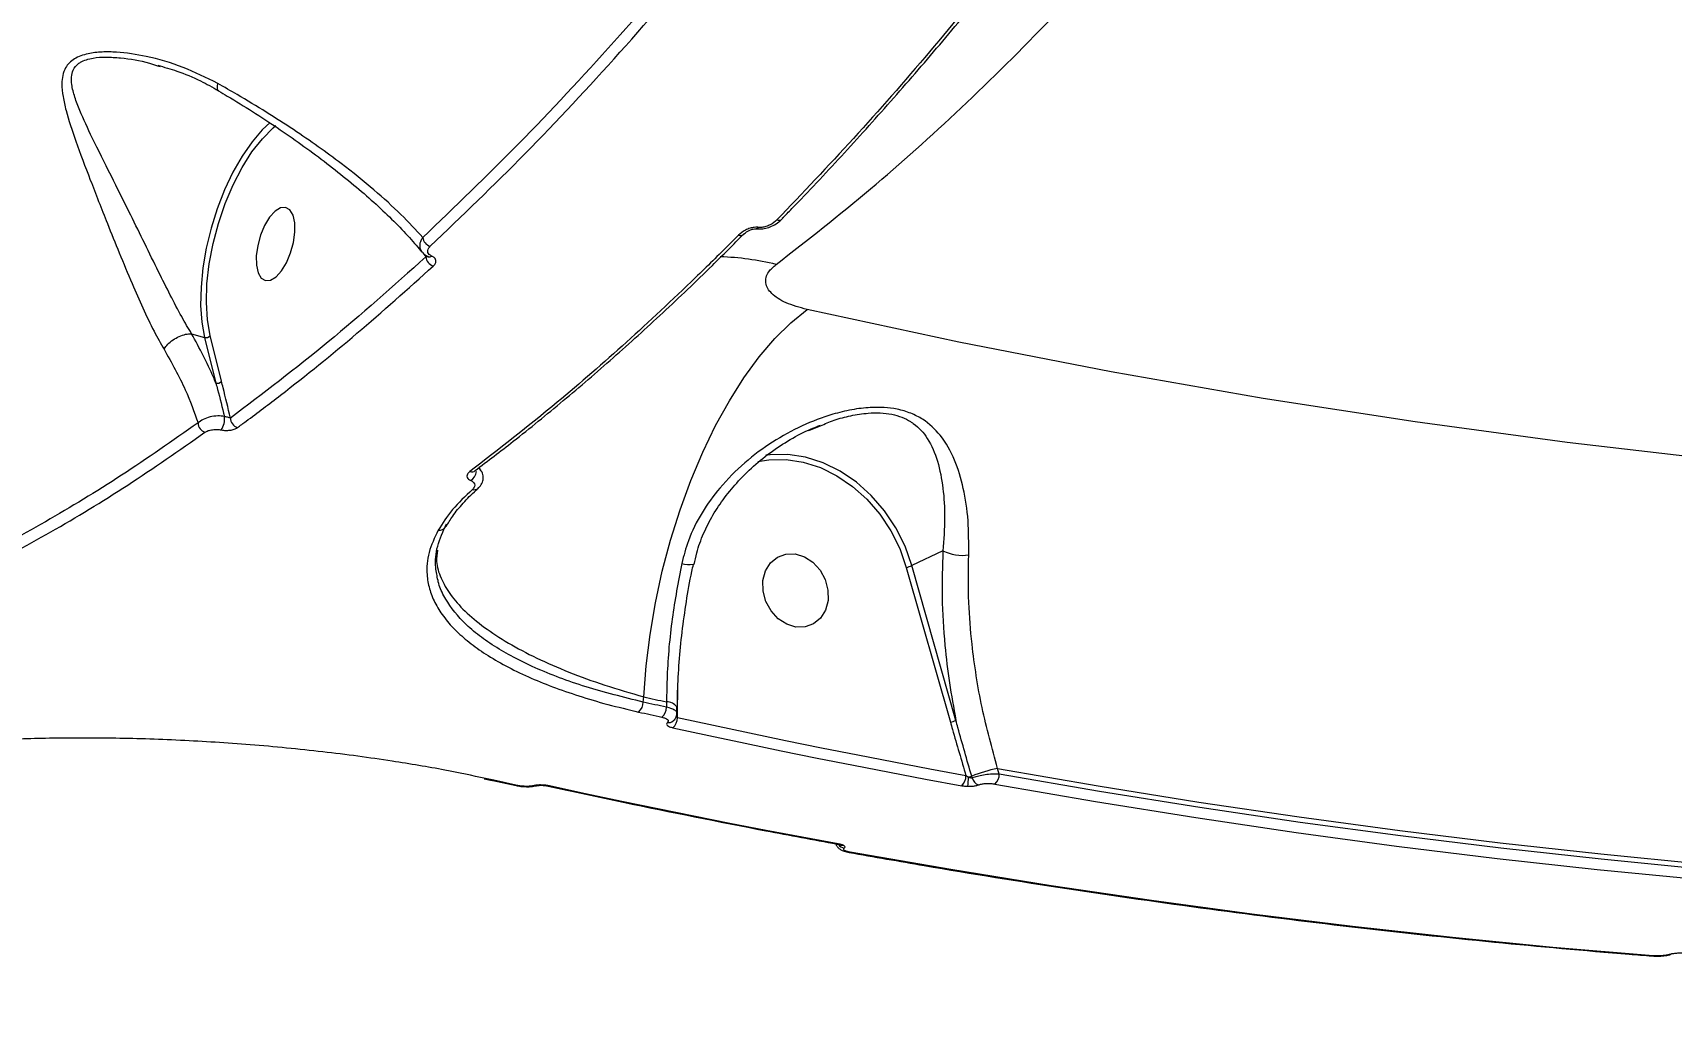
# Model space of a CAD drawing. Header units: millimetres. Extents: x -6328 to 5334, y -5037 to 4112.
# Drawn here: x -2690.8 to -2496.7, y -438.5 to -320.5 of the extents above; entities that cross this region are included whole.
import ezdxf

# ---------------------------------------------------------------- set-up
doc = ezdxf.new("R2010")
doc.units = ezdxf.units.MM
for name, color, linetype in [('DIKOM_ОБЪЕКТ', 7, 'Continuous'), ('DIKOM_РАЗМЕР_ЗОНА', 7, 'Continuous'), ('DIKOM_РАЗМЕР_ОБЪЕКТА', 7, 'Continuous')]:
    doc.layers.add(name, color=color, linetype=linetype)
doc.styles.add('style1', font='arial.ttf', dxfattribs={"width": 0.8})
doc.dimstyles.new('1-50', dxfattribs={"dimtxt": 300, "dimasz": 200, "dimexe": 100, "dimexo": 0, "dimgap": 100, "dimtad": 1, "dimtxsty": 'style1', "dimcen": 200, "dimclrd": 7, "dimclre": 7, "dimclrt": 7, "dimadec": 1, "dimazin": 2, "dimtfac": 1, "dimtmove": 0, "dimatfit": 2, "dimfxl": 0, "dimlwd": 25, "dimlwe": 18, "dimarcsym": 0})

# ---------------------------------------------------------------- blocks, each defined once
blk = doc.blocks.new('*D0')
at = {"layer": 'Defpoints', "color": 0, "transparency": 16777216}
for p in [(-3539.45, 760.32), (3333.52, 448.13), (3333.52, -4437.11)]:
    blk.add_point(p, dxfattribs=at)
at = {"layer": 'DIKOM_РАЗМЕР_ОБЪЕКТА', "color": 7, "lineweight": 18, "transparency": 16777216}
for p, q in [((-3539.45, 760.32), (-3539.45, -4537.11)), ((3333.52, 448.13), (3333.52, -4537.11))]:
    blk.add_line(p, q, dxfattribs=at)
at = {"layer": 'DIKOM_РАЗМЕР_ОБЪЕКТА', "color": 7, "lineweight": 25, "transparency": 16777216}
blk.add_line((-3339.45, -4437.11), (3133.52, -4437.11), dxfattribs=at)
at = {"layer": 'DIKOM_РАЗМЕР_ОБЪЕКТА', "color": 7, "transparency": 16777216}
for points in [[(-3339.45, -4403.77), (-3339.45, -4470.44), (-3539.45, -4437.11)], [(3133.52, -4403.77), (3133.52, -4470.44), (3333.52, -4437.11)]]:
    blk.add_solid(points, dxfattribs=at)
at = {"layer": 'DIKOM_РАЗМЕР_ОБЪЕКТА', "color": 7, "transparency": 16777216, "insert": (-102.96, -4183.94), "char_height": 300, "attachment_point": 5, "style": 'style1'}
blk.add_mtext('6900', dxfattribs=at)
blk = doc.blocks.new('*D1')
at = {"layer": 'Defpoints', "color": 0, "transparency": 16777216}
for p in [(-5040.91, 625.75), (5333.52, 448.13), (5333.52, -4936.78)]:
    blk.add_point(p, dxfattribs=at)
at = {"layer": 'DIKOM_РАЗМЕР_ЗОНА', "color": 7, "lineweight": 18, "transparency": 16777216}
for p, q in [((-5040.91, 625.75), (-5040.91, -5036.78)), ((5333.52, 448.13), (5333.52, -5036.78))]:
    blk.add_line(p, q, dxfattribs=at)
at = {"layer": 'DIKOM_РАЗМЕР_ЗОНА', "color": 7, "lineweight": 25, "transparency": 16777216}
blk.add_line((-4840.91, -4936.78), (5133.52, -4936.78), dxfattribs=at)
at = {"layer": 'DIKOM_РАЗМЕР_ЗОНА', "color": 7, "transparency": 16777216}
for points in [[(-4840.91, -4903.45), (-4840.91, -4970.11), (-5040.91, -4936.78)], [(5133.52, -4903.45), (5133.52, -4970.11), (5333.52, -4936.78)]]:
    blk.add_solid(points, dxfattribs=at)
at = {"layer": 'DIKOM_РАЗМЕР_ЗОНА', "color": 7, "transparency": 16777216, "insert": (-104.69, -4683.61), "char_height": 300, "attachment_point": 5, "style": 'style1'}
blk.add_mtext('10400', dxfattribs=at)
blk = doc.blocks.new('*D2')
at = {"layer": 'Defpoints', "color": 0, "transparency": 16777216}
for p in [(-5303.77, 2121.42), (-1621.11, 2121.42), (560.33, -2395.62)]:
    blk.add_point(p, dxfattribs=at)
at = {"layer": 'DIKOM_РАЗМЕР_ОБЪЕКТА', "color": 7, "lineweight": 18, "transparency": 16777216}
for p, q in [((-1621.11, 2121.42), (-5403.77, 2121.42)), ((560.33, -2395.62), (-5403.77, -2395.62))]:
    blk.add_line(p, q, dxfattribs=at)
at = {"layer": 'DIKOM_РАЗМЕР_ОБЪЕКТА', "color": 7, "lineweight": 25, "transparency": 16777216}
blk.add_line((-5303.77, -2195.62), (-5303.77, 1921.42), dxfattribs=at)
at = {"layer": 'DIKOM_РАЗМЕР_ОБЪЕКТА', "color": 7, "transparency": 16777216}
for points in [[(-5337.11, 1921.42), (-5270.44, 1921.42), (-5303.77, 2121.42)], [(-5337.11, -2195.62), (-5270.44, -2195.62), (-5303.77, -2395.62)]]:
    blk.add_solid(points, dxfattribs=at)
at = {"layer": 'DIKOM_РАЗМЕР_ОБЪЕКТА', "color": 7, "transparency": 16777216, "insert": (-5556.94, -137.1), "char_height": 300, "attachment_point": 5, "rotation": 90, "style": 'style1'}
blk.add_mtext('4500', dxfattribs=at)
blk = doc.blocks.new('*D3')
at = {"layer": 'Defpoints', "color": 0, "transparency": 16777216}
for p in [(-1814.92, 4111.71), (-5877.98, -3895.62), (33.33, -3895.62)]:
    blk.add_point(p, dxfattribs=at)
at = {"layer": 'DIKOM_РАЗМЕР_ЗОНА', "color": 7, "lineweight": 18, "transparency": 16777216}
for p, q in [((-1814.92, 4111.71), (-5977.98, 4111.71)), ((33.33, -3895.62), (-5977.98, -3895.62))]:
    blk.add_line(p, q, dxfattribs=at)
at = {"layer": 'DIKOM_РАЗМЕР_ЗОНА', "color": 7, "lineweight": 25, "transparency": 16777216}
blk.add_line((-5877.98, 3911.71), (-5877.98, -3695.62), dxfattribs=at)
at = {"layer": 'DIKOM_РАЗМЕР_ЗОНА', "color": 7, "transparency": 16777216}
for points in [[(-5911.31, 3911.71), (-5844.65, 3911.71), (-5877.98, 4111.71)], [(-5911.31, -3695.62), (-5844.65, -3695.62), (-5877.98, -3895.62)]]:
    blk.add_solid(points, dxfattribs=at)
at = {"layer": 'DIKOM_РАЗМЕР_ЗОНА', "color": 7, "transparency": 16777216, "insert": (-6131.15, 108.05), "char_height": 300, "attachment_point": 5, "rotation": 90, "style": 'style1'}
blk.add_mtext('8000', dxfattribs=at)

msp = doc.modelspace()

# ---------------------------------------------------------------- linework, layer by layer
at = {"layer": 'DIKOM_ОБЪЕКТ', "color": 7, "linetype": 'Continuous', "lineweight": 15}
for p, q in [((-2676.01, -324.442), (-2675.72, -324.535)), ((-2605.058, -343.758), (-2604.858, -343.769)), ((-2605.058, -343.758), (-2604.858, -343.769)), ((-2644.578, -346.614), (-2644.219, -347.091)), ((-2643.942, -347.078), (-2643.919, -347.086)), ((-2671.978, -356.205), (-2671.982, -356.205)), ((-2671.978, -356.205), (-2670.447, -356.646)), ((-2670.447, -356.646), (-2669.105, -362.057)), ((-2668.434, -361.839), (-2669.776, -356.429)), ((-2598.846, -367.694), (-2597.444, -367.12)), ((-2638.01, -374.503), (-2638.045, -374.536)), ((-2582.947, -381.953), (-2586.629, -383.69)), ((-2612.557, -383.527), (-2612.559, -383.531)), ((-2587.291, -383.894), (-2582.07, -402.24)), ((-2581.408, -402.035), (-2586.629, -383.69)), ((-2618.472, -399.861), (-2618.407, -399.241)), ((-2615.707, -399.843), (-2615.712, -400.478)), ((-2614.408, -400.869), (-2614.375, -398.382)), ((-2614.47, -401.176), (-2614.465, -400.456)), ((-2614.408, -400.869), (-2614.468, -400.857)), ((-2614.465, -400.456), (-2614.467, -400.427)), ((-2614.415, -401.724), (-2614.408, -400.869)), ((-2637.301, -408.967), (-2636.353, -409.176)), ((-2636.148, -409.124), (-2637.148, -408.918)), ((-2636.296, -409.139), (-2633.534, -409.756)), ((-2579.483, -408.86), (-2579.546, -408.64)), ((-2576.285, -408.391), (-2576.476, -407.723)), ((-2594.067, -417.677), (-2594.058, -417.679))]:
    msp.add_line(p, q, dxfattribs=at)
at = {"layer": 'DIKOM_ОБЪЕКТ', "color": 7, "linetype": 'Continuous', "lineweight": 15, "flags": 128}
for points in [[(-2662.666, -331.177), (-2663.598, -332.058), (-2664.816, -333.484), (-2665.984, -335.17), (-2667.075, -337.079), (-2668.065, -339.17), (-2668.934, -341.397), (-2669.663, -343.712), (-2670.235, -346.066), (-2670.638, -348.406), (-2670.864, -350.682), (-2670.907, -352.844), (-2670.767, -354.847), (-2670.447, -356.646)], [(-2669.776, -356.429), (-2670.099, -354.581), (-2670.226, -352.516), (-2670.155, -350.283), (-2669.888, -347.937), (-2669.431, -345.534), (-2668.795, -343.132), (-2667.995, -340.789), (-2667.052, -338.562), (-2665.987, -336.505), (-2664.826, -334.667), (-2663.597, -333.093), (-2662.331, -331.82), (-2661.995, -331.539)], [(-2663.218, -349.92), (-2662.614, -349.869), (-2661.961, -349.471), (-2661.314, -348.758), (-2660.725, -347.787), (-2660.241, -346.638), (-2659.902, -345.403), (-2659.734, -344.183), (-2659.753, -343.076), (-2659.955, -342.172), (-2660.326, -341.545), (-2660.834, -341.244), (-2661.438, -341.295), (-2662.091, -341.693), (-2662.738, -342.407), (-2663.327, -343.377), (-2663.811, -344.526), (-2664.15, -345.761), (-2664.318, -346.981), (-2664.299, -348.088), (-2664.097, -348.992), (-2663.726, -349.619), (-2663.218, -349.92)], [(-2604.844, -343.605), (-2604.872, -343.649), (-2604.9, -343.687), (-2604.929, -343.718), (-2604.958, -343.742), (-2604.986, -343.76), (-2605.014, -343.771), (-2605.041, -343.774), (-2605.067, -343.771)], [(-2601.989, -342.598), (-2601.96, -342.566), (-2601.956, -342.561)], [(-2618.407, -399.241), (-2618.123, -395.566), (-2617.658, -391.837), (-2617.017, -388.09), (-2616.204, -384.358), (-2615.229, -380.675), (-2614.098, -377.075), (-2612.824, -373.591), (-2611.417, -370.254), (-2609.891, -367.095), (-2608.258, -364.142), (-2606.535, -361.423), (-2604.736, -358.962), (-2602.879, -356.782), (-2600.979, -354.903), (-2599.056, -353.342)], [(-2347.913, -374.811), (-2365.639, -375.623), (-2383.42, -376.073), (-2401.251, -376.161), (-2419.126, -375.888), (-2437.04, -375.253), (-2454.986, -374.257), (-2472.96, -372.9), (-2490.956, -371.182), (-2508.967, -369.104), (-2526.987, -366.667), (-2545.013, -363.871), (-2563.036, -360.718), (-2581.052, -357.207), (-2599.056, -353.342)], [(-2586.629, -383.69), (-2587.44, -381.394), (-2588.528, -379.21), (-2589.872, -377.186), (-2591.44, -375.366), (-2593.199, -373.791), (-2595.111, -372.494), (-2597.133, -371.504), (-2599.222, -370.842), (-2601.331, -370.524), (-2603.414, -370.555), (-2603.941, -370.62)], [(-2604.865, -371.364), (-2603.567, -371.158), (-2601.547, -371.127), (-2599.502, -371.436), (-2597.476, -372.078), (-2595.515, -373.038), (-2593.662, -374.295), (-2591.956, -375.823), (-2590.435, -377.588), (-2589.132, -379.55), (-2588.077, -381.668), (-2587.291, -383.894)], [(-2596.574, -386.584), (-2596.56, -387.818), (-2596.858, -388.956), (-2597.444, -389.908), (-2598.271, -390.594), (-2599.272, -390.96), (-2600.365, -390.977), (-2601.463, -390.642), (-2602.476, -389.984), (-2603.322, -389.054), (-2603.933, -387.929), (-2604.258, -386.7), (-2604.273, -385.466), (-2603.975, -384.328), (-2603.389, -383.377), (-2602.562, -382.69), (-2601.561, -382.324), (-2600.467, -382.307), (-2599.369, -382.642), (-2598.356, -383.3), (-2597.51, -384.23), (-2596.9, -385.355), (-2596.574, -386.584)], [(-2615.712, -400.478), (-2616.057, -400.401), (-2616.402, -400.324), (-2616.747, -400.248), (-2617.092, -400.171), (-2617.437, -400.094), (-2617.782, -400.016), (-2618.127, -399.939), (-2618.472, -399.861)], [(-2618.407, -399.241), (-2618.069, -399.316), (-2617.732, -399.392), (-2617.395, -399.468), (-2617.057, -399.543), (-2616.72, -399.618), (-2616.382, -399.693), (-2616.045, -399.768), (-2615.707, -399.843)], [(-2619.005, -401.04), (-2618.66, -401.118), (-2618.315, -401.195), (-2617.969, -401.272), (-2617.624, -401.35), (-2617.279, -401.427), (-2616.933, -401.503), (-2616.588, -401.58), (-2616.243, -401.657)], [(-2580.227, -408.589), (-2584.502, -407.798), (-2588.777, -406.989), (-2593.052, -406.16), (-2597.326, -405.311), (-2601.599, -404.444), (-2605.872, -403.557), (-2610.144, -402.65), (-2614.415, -401.724)], [(-2614.946, -402.906), (-2610.672, -403.832), (-2606.397, -404.739), (-2602.12, -405.627), (-2597.843, -406.496), (-2593.566, -407.345), (-2589.288, -408.174), (-2585.009, -408.985), (-2580.73, -409.776)], [(-2636.336, -409.126), (-2636.33, -409.128), (-2636.297, -409.139)], [(-2636.297, -409.139), (-2636.242, -409.144), (-2636.148, -409.124)], [(-2633.386, -409.741), (-2633.731, -409.664), (-2634.076, -409.587), (-2634.421, -409.51), (-2634.767, -409.433), (-2635.112, -409.356), (-2635.457, -409.279), (-2635.803, -409.201), (-2636.148, -409.124)], [(-2576.783, -409.577), (-2564.885, -411.64), (-2552.986, -413.552), (-2541.087, -415.313), (-2529.191, -416.923), (-2517.298, -418.383), (-2505.411, -419.69), (-2493.53, -420.846), (-2481.658, -421.851)], [(-2576.476, -407.723), (-2564.563, -409.79), (-2552.649, -411.707), (-2540.736, -413.472), (-2528.825, -415.085), (-2516.917, -416.547), (-2505.015, -417.856), (-2493.12, -419.014), (-2481.233, -420.019)], [(-2481.238, -420.655), (-2493.101, -419.651), (-2504.972, -418.496), (-2516.849, -417.19), (-2528.732, -415.732), (-2540.619, -414.123), (-2552.507, -412.363), (-2564.397, -410.452), (-2576.285, -408.391)], [(-2633.534, -409.756), (-2633.479, -409.761), (-2633.386, -409.741)], [(-2629.719, -409.817), (-2629.663, -409.822), (-2629.568, -409.801)], [(-2595.352, -416.67), (-2599.631, -415.88), (-2603.91, -415.069), (-2608.188, -414.24), (-2612.465, -413.391), (-2616.742, -412.522), (-2621.018, -411.634), (-2625.294, -410.727), (-2629.568, -409.801)], [(-2595.496, -416.688), (-2595.447, -416.692), (-2595.352, -416.67)], [(-2594.058, -417.679), (-2594.021, -417.681), (-2593.926, -417.661)], [(-2498.801, -429.934), (-2510.673, -428.93), (-2522.554, -427.774), (-2534.441, -426.466), (-2546.334, -425.007), (-2558.23, -423.397), (-2570.129, -421.635), (-2582.028, -419.723), (-2593.926, -417.661)], [(-2498.922, -429.953), (-2498.898, -429.954), (-2498.801, -429.934)], [(-2496.655, -429.766), (-2496.75, -429.785), (-2496.891, -429.784)]]:
    msp.add_lwpolyline(points, dxfattribs=at)
at = {"layer": 'DIKOM_ОБЪЕКТ', "color": 7, "linetype": 'Continuous', "lineweight": 15}
for centre, radius, start, end in [((-2602.405, -342.124), 0.63, 249.66531, 311.33268), ((-2643.315, -344.625), 1.287, 187.91791, 252.26139), ((-2606.959, -343.925), 0.641, 250.16138, 311.75414), ((-2642.953, -346.971), 1.272, 185.43876, 252.43348), ((-2643.809, -346.642), 0.458, 256.11734, 308.41739), ((-2610.481, -380.155), 33.085, 76.42863, 88.01287), ((-2670.278, -356.024), 0.645, 254.80473, 321.11621), ((-2668.936, -361.435), 0.645, 254.80481, 321.1154), ((-2670.009, -366.742), 1.208, 182.14752, 251.36846), ((-2670.588, -366.268), 2.52, 327.7857, 5.87766), ((-2666.171, -366.19), 1.208, 180.41603, 251.59527), ((-2638.783, -371.893), 0.683, 251.99667, 307.32747), ((-2639.642, -372.411), 1.412, 301.67679, 355.27467), ((-2638.519, -373.961), 0.745, 254.86158, 309.51458), ((-2642.633, -378.629), 0.884, 261.19595, 331.4794), ((-2580.622, -377.003), 5.469, 244.84499, 277.57011), ((-2612.961, -380.223), 3.333, 253.63021, 276.92291), ((-2588.013, -380.384), 3.584, 281.62752, 292.71665), ((-2619.996, -399.882), 1.524, 310.54992, 0.78828), ((-2615.646, -401.324), 1.482, 37.23829, 92.36223), ((-2617.232, -400.503), 1.52, 310.5915, 0.94953), ((-2615.925, -401.755), 1.51, 310.37216, 1.17267), ((-2615.454, -401.459), 0.837, 260.30805, 310.7623), ((-2582.792, -398.729), 3.584, 281.62752, 292.71665), ((-2581.687, -408.669), 1.463, 310.87648, 3.16665), ((-2589.696, -408.83), 9.761, 354.02561, 0.35793), ((-2580.842, -405.367), 3.521, 284.93944, 291.61273), ((-2572.449, -426.792), 19.49, 101.92376, 111.35417), ((-2578.383, -408.616), 1.126, 192.4909, 250.69728), ((-2577.748, -408.474), 1.465, 311.1831, 3.24569), ((-2631.306, -409.208), 0.59, 253.14788, 284.52904), ((-2594.489, -416.146), 1.033, 214.12526, 261.70612), ((-2594.885, -416.151), 0.681, 246.55125, 277.91739)]:
    msp.add_arc(centre, radius, start, end, dxfattribs=at)
for points, knots in [([(-2602.718, -347.994), (-2598.991, -345.088), (-2591.683, -339.389), (-2580.787, -329.571), (-2570.029, -318.939), (-2559.284, -307.271), (-2548.402, -294.392), (-2538.72, -281.93), (-2530.224, -270.222), (-2523.28, -260.135), (-2516.654, -250.026), (-2510.335, -239.932), (-2504.112, -229.53), (-2496.681, -216.537), (-2488.156, -200.722), (-2478.794, -182.031), (-2470.144, -163.452), (-2462.187, -145.12), (-2455.168, -127.804), (-2448.806, -111.042), (-2443.161, -95.205), (-2437.895, -79.457), (-2432.459, -62.111), (-2427.067, -43.469), (-2421.827, -23.556), (-2417.425, -5.092), (-2413.639, 12.477), (-2410.465, 28.823), (-2407.69, 44.834), (-2405.033, 62.221), (-2402.673, 80.598), (-2400.722, 99.868), (-2399.415, 117.416), (-2398.615, 133.831), (-2398.254, 148.857), (-2398.265, 163.343), (-2398.638, 177.334), (-2399.347, 191.099), (-2400.129, 200.002), (-2400.52, 204.458)], [0, 0, 0, 0, 0.0321108, 0.0629807, 0.0939441, 0.1252643, 0.1566821, 0.189835, 0.2117861, 0.2337707, 0.2537041, 0.2736375, 0.2936718, 0.313706, 0.3466387, 0.3796847, 0.4118208, 0.4412262, 0.470712, 0.4960472, 0.5214337, 0.5455273, 0.5696649, 0.6018539, 0.6313075, 0.6608414, 0.6862174, 0.7116447, 0.7357766, 0.7599525, 0.7922219, 0.8217486, 0.8513558, 0.8767942, 0.9022838, 0.9264743, 0.9507088, 0.9753312, 1, 1, 1, 1]), ([(-2502.216, 117.336), (-2502.782, 111.424), (-2503.914, 99.598), (-2506.212, 81.537), (-2508.954, 63.268), (-2512.199, 44.71), (-2515.928, 25.99), (-2520.16, 7.069), (-2524.87, -11.899), (-2529.729, -29.682), (-2534.613, -46.172), (-2539.445, -61.419), (-2544.568, -76.569), (-2549.997, -91.654), (-2555.712, -106.598), (-2561.723, -121.419), (-2568, -136.026), (-2574.334, -149.95), (-2580.669, -163.151), (-2587.42, -176.528), (-2594.83, -190.414), (-2602.926, -204.687), (-2611.889, -219.549), (-2621.756, -234.803), (-2631.343, -248.499), (-2639.86, -259.862), (-2647.755, -269.819), (-2656.266, -279.879), (-2665.391, -289.89), (-2675.311, -299.946), (-2686.017, -309.809), (-2696.55, -318.446), (-2706.147, -325.463), (-2714.796, -331.122), (-2723.423, -336.099), (-2731.991, -340.367), (-2740.493, -343.927), (-2748.899, -346.748), (-2757.224, -348.898), (-2762.667, -349.708), (-2765.393, -350.113)], [0, 0, 0, 0, 0.0277428, 0.0554856, 0.0835918, 0.1116979, 0.1402848, 0.1688716, 0.1978427, 0.2268138, 0.2503664, 0.2739191, 0.2976931, 0.3214671, 0.3455316, 0.3695961, 0.393891, 0.4181859, 0.4402547, 0.4623235, 0.4890861, 0.5158638, 0.5426264, 0.5757713, 0.6089163, 0.6309326, 0.652949, 0.6796477, 0.7063614, 0.7330602, 0.7661254, 0.7991906, 0.8241634, 0.8492229, 0.8742824, 0.8994293, 0.9244842, 0.9496267, 0.9747692, 1, 1, 1, 1]), ([(-2599.909, -294.94), (-2603.538, -299.583), (-2610.806, -308.882), (-2621.926, -321.749), (-2633.191, -333.881), (-2640.787, -341.158), (-2644.59, -344.802)], [0, 0, 0, 0, 0.2482505, 0.4971903, 0.7482387, 1, 1, 1, 1]), ([(-2643.707, -345.851), (-2639.948, -342.251), (-2632.42, -335.04), (-2621.181, -322.956), (-2609.98, -310.015), (-2602.613, -300.592), (-2598.924, -295.873)], [0, 0, 0, 0, 0.2482503, 0.4971899, 0.7482385, 1, 1, 1, 1]), ([(-2566.922, -300.711), (-2569.833, -304.522), (-2575.661, -312.151), (-2584.549, -322.903), (-2593.535, -333.188), (-2599.593, -339.538), (-2602.624, -342.715)], [0, 0, 0, 0, 0.2488739, 0.4981939, 0.748869, 1, 1, 1, 1]), ([(-2601.989, -342.532), (-2601.61, -342.149), (-2599.269, -339.785), (-2594.985, -335.186), (-2589.143, -328.726), (-2583.331, -321.995), (-2577.553, -315.021), (-2571.867, -307.895), (-2568.132, -302.976), (-2566.292, -300.553)], [0, 0, 0, 0, 0.0313157, 0.1933857, 0.3555695, 0.5178318, 0.6801367, 0.8424379, 1, 1, 1, 1]), ([(-2668.884, -326.546), (-2670.236, -325.87), (-2672.965, -324.505), (-2677.05, -323.327), (-2680.305, -322.83), (-2682.611, -322.792), (-2684.367, -322.988), (-2685.969, -323.56), (-2687.139, -324.769), (-2687.421, -326.368), (-2687.243, -328.105), (-2686.739, -330.321), (-2685.678, -333.536), (-2683.997, -337.98), (-2682.222, -342.493), (-2680.547, -346.661), (-2679.141, -350.05), (-2677.761, -353.181), (-2676.498, -355.836), (-2675.642, -357.351), (-2675.247, -358.049)], [0, 0, 0, 0, 0.0753137, 0.1521196, 0.2131853, 0.2441328, 0.2756864, 0.3129828, 0.3506019, 0.4012238, 0.4376329, 0.4745841, 0.5507903, 0.6403379, 0.7326459, 0.7929996, 0.85494, 0.904775, 0.9561054, 1, 1, 1, 1]), ([(-2671.982, -356.205), (-2671.982, -356.205), (-2672.372, -355.568), (-2673.216, -354.1), (-2674.521, -351.619), (-2675.986, -348.691), (-2677.555, -345.487), (-2679.451, -341.622), (-2681.57, -337.369), (-2683.634, -333.263), (-2685.049, -330.243), (-2685.849, -328.17), (-2686.187, -326.849), (-2686.248, -325.773), (-2686.053, -324.884), (-2685.592, -324.32), (-2684.814, -323.818), (-2683.755, -323.495), (-2682.089, -323.392), (-2679.848, -323.544), (-2677.774, -323.857), (-2676.329, -324.337), (-2676.01, -324.442)], [0, 0, 0, 0, 0.0000136, 0.0499445, 0.1079469, 0.1676355, 0.2392685, 0.3127099, 0.4196687, 0.5296695, 0.6155289, 0.6596955, 0.7037717, 0.7312313, 0.7594456, 0.792789, 0.7992899, 0.8391146, 0.8735771, 0.9090624, 0.979974, 1, 1, 1, 1]), ([(-2675.993, -324.393), (-2675.232, -324.611), (-2673.513, -325.105), (-2671.087, -326.098), (-2669.499, -326.997), (-2668.794, -327.397)], [0, 0, 0, 0, 0.3069961, 0.6925207, 1, 1, 1, 1]), ([(-2668.884, -326.546), (-2668.892, -326.581), (-2668.945, -326.82), (-2668.956, -327.164), (-2668.894, -327.414), (-2668.794, -327.421), (-2668.787, -327.422)], [0, 0, 0, 0, 0.0767112, 0.5304749, 0.9693152, 1, 1, 1, 1]), ([(-2644.59, -344.802), (-2645.418, -343.899), (-2647.084, -342.082), (-2650.338, -339.143), (-2654.498, -335.791), (-2658.865, -332.683), (-2663.112, -329.944), (-2666.128, -328.112), (-2668.108, -326.987), (-2668.884, -326.546)], [0, 0, 0, 0, 0.1610251, 0.3238573, 0.4936605, 0.7083238, 0.8181272, 0.928737, 1, 1, 1, 1]), ([(-2668.794, -327.434), (-2668.444, -327.637), (-2667.054, -328.439), (-2664.724, -329.893), (-2661.8, -331.799), (-2658.967, -333.767), (-2656.236, -335.782), (-2653.638, -337.826), (-2651.218, -339.869), (-2649.005, -341.885), (-2647.043, -343.845), (-2645.603, -345.402), (-2644.916, -346.267), (-2644.705, -346.533)], [0, 0, 0, 0, 0.0315731, 0.1252153, 0.2215506, 0.3206873, 0.4225534, 0.5268645, 0.6328945, 0.7393049, 0.8459589, 0.9525725, 1, 1, 1, 1]), ([(-2604.844, -343.605), (-2604.876, -343.601), (-2605.025, -343.583), (-2605.357, -343.596), (-2605.85, -343.707), (-2606.548, -343.995), (-2606.925, -344.315), (-2607.176, -344.528)], [0, 0, 0, 0, 0.0349369, 0.1620442, 0.3362758, 0.5591676, 1, 1, 1, 1]), ([(-2604.858, -343.769), (-2604.729, -343.78), (-2604.367, -343.813), (-2603.741, -343.67), (-2603.032, -343.388), (-2602.424, -343.02), (-2602.128, -342.71), (-2602.006, -342.582)], [0, 0, 0, 0, 0.1142468, 0.319243, 0.5475179, 0.812782, 1, 1, 1, 1]), ([(-2602.624, -342.715), (-2602.865, -342.923), (-2603.223, -343.233), (-2603.886, -343.509), (-2604.352, -343.615), (-2604.67, -343.625), (-2604.814, -343.608), (-2604.844, -343.605)], [0, 0, 0, 0, 0.4456086, 0.6623372, 0.8364855, 0.9657331, 1, 1, 1, 1]), ([(-2644.59, -344.802), (-2644.673, -344.929), (-2644.88, -345.245), (-2644.983, -345.752), (-2644.917, -346.213), (-2644.738, -346.43), (-2644.673, -346.509)], [0, 0, 0, 0, 0.2197598, 0.5480954, 0.8352372, 1, 1, 1, 1]), ([(-2607.176, -344.528), (-2607.516, -344.869), (-2609.213, -346.576), (-2613.636, -350.921), (-2620.459, -357.287), (-2629.371, -365.064), (-2635.551, -369.866), (-2638.994, -372.542)], [0, 0, 0, 0, 0.0321659, 0.1608352, 0.4183961, 0.6759569, 1, 1, 1, 1]), ([(-2638.386, -372.418), (-2636.88, -371.278), (-2633.396, -368.64), (-2627.94, -364.18), (-2622.03, -359.108), (-2616.142, -353.754), (-2610.978, -348.855), (-2607.783, -345.629), (-2606.539, -344.373)], [0, 0, 0, 0, 0.141598, 0.3274832, 0.5127985, 0.697391, 0.8821039, 1, 1, 1, 1]), ([(-2606.528, -344.406), (-2606.502, -344.379), (-2606.37, -344.238), (-2606.046, -344.02), (-2605.619, -343.844), (-2605.347, -343.781), (-2605.186, -343.767), (-2605.1, -343.768), (-2605.048, -343.773), (-2605.019, -343.779), (-2605.006, -343.784), (-2605.007, -343.783), (-2605.008, -343.783)], [0, 0, 0, 0, 0.0951248, 0.4928501, 0.7004025, 0.8216921, 0.8811195, 0.9138087, 0.940426, 0.966123, 0.9950204, 1, 1, 1, 1]), ([(-2644.219, -347.091), (-2648.072, -350.537), (-2655.789, -357.437), (-2663.512, -363.275), (-2667.379, -366.199)], [0, 0, 0, 0, 0.4992722, 1, 1, 1, 1]), ([(-2644.649, -346.531), (-2644.58, -346.623), (-2644.399, -346.862), (-2644.114, -346.989), (-2643.938, -347.067)], [0, 0, 0, 0, 0.3838833, 1, 1, 1, 1]), ([(-2643.966, -347.051), (-2643.965, -347.052), (-2643.955, -347.066), (-2644.007, -347.08), (-2644.092, -347.092), (-2644.182, -347.092), (-2644.219, -347.091)], [0, 0, 0, 0, 0.0218954, 0.3251414, 0.7226439, 1, 1, 1, 1]), ([(-2644.043, -347.046), (-2644.015, -347.053), (-2643.954, -347.07), (-2643.92, -347.089), (-2643.924, -347.086), (-2643.925, -347.085)], [0, 0, 0, 0, 0.3542819, 0.7624946, 1, 1, 1, 1]), ([(-2643.525, -347), (-2643.629, -346.944), (-2643.837, -346.833), (-2643.992, -346.597), (-2644.02, -346.328), (-2643.915, -346.069), (-2643.767, -345.914), (-2643.707, -345.851)], [0, 0, 0, 0, 0.1920553, 0.3835881, 0.5902092, 0.8340758, 1, 1, 1, 1]), ([(-2643.337, -348.184), (-2643.275, -348.12), (-2643.121, -347.96), (-2643.014, -347.692), (-2643.046, -347.415), (-2643.205, -347.173), (-2643.418, -347.058), (-2643.525, -347)], [0, 0, 0, 0, 0.1655324, 0.4120459, 0.620061, 0.8097055, 1, 1, 1, 1]), ([(-2666.552, -367.336), (-2666.211, -367.085), (-2664.503, -365.83), (-2659.782, -362.248), (-2652.378, -356.291), (-2646.352, -350.888), (-2643.337, -348.184)], [0, 0, 0, 0, 0.0441427, 0.2207211, 0.6100162, 1, 1, 1, 1]), ([(-2599.056, -353.342), (-2599.932, -353.097), (-2601.673, -352.612), (-2603.369, -351.485), (-2604.101, -350.207), (-2603.83, -348.984), (-2603.045, -348.285), (-2602.718, -347.994)], [0, 0, 0, 0, 0.2180193, 0.4332374, 0.6437892, 0.8514366, 1, 1, 1, 1]), ([(-2675.247, -358.049), (-2675.229, -358.019), (-2675.115, -357.823), (-2674.802, -357.432), (-2674.197, -356.926), (-2673.453, -356.51), (-2672.67, -356.238), (-2672.211, -356.216), (-2671.982, -356.205)], [0, 0, 0, 0, 0.0319477, 0.2048554, 0.4036422, 0.6024283, 0.8012141, 1, 1, 1, 1]), ([(-2669.105, -362.057), (-2669.201, -361.823), (-2669.992, -359.895), (-2671.049, -357.931), (-2671.978, -356.205)], [0, 0, 0, 0, 0.1214198, 1, 1, 1, 1]), ([(-2675.247, -358.049), (-2674.344, -359.657), (-2672.679, -362.621), (-2671.676, -365.479), (-2671.217, -366.787)], [0, 0, 0, 0, 0.5425528, 1, 1, 1, 1]), ([(-2669.105, -362.057), (-2669.035, -362.313), (-2668.677, -363.63), (-2668.347, -364.948), (-2668.081, -366.01)], [0, 0, 0, 0, 0.1941267, 1, 1, 1, 1]), ([(-2667.379, -366.199), (-2667.667, -364.998), (-2668.016, -363.542), (-2668.371, -362.094), (-2668.434, -361.839)], [0, 0, 0, 0, 0.8242751, 1, 1, 1, 1]), ([(-2579.902, -382.424), (-2579.894, -381.048), (-2579.88, -378.252), (-2580.457, -374.498), (-2581.486, -371.086), (-2583.024, -368.319), (-2584.89, -366.546), (-2586.723, -365.594), (-2588.737, -364.992), (-2591.178, -364.854), (-2593.781, -365.182), (-2596.522, -365.847), (-2599.711, -367.068), (-2603.223, -368.998), (-2606.522, -371.45), (-2609.339, -374.278), (-2611.585, -377.402), (-2613.114, -380.429), (-2613.664, -382.523), (-2613.9, -383.42)], [0, 0, 0, 0, 0.0747582, 0.1519095, 0.2273908, 0.3051764, 0.3688496, 0.4010394, 0.4343296, 0.4904571, 0.5278011, 0.5660845, 0.6301027, 0.6957657, 0.7637287, 0.8332237, 0.8928272, 0.9540615, 1, 1, 1, 1]), ([(-2671.217, -366.787), (-2674.238, -368.898), (-2680.284, -373.123), (-2689.331, -378.597), (-2698.359, -383.487), (-2704.329, -386.143), (-2707.317, -387.472)], [0, 0, 0, 0, 0.2488741, 0.4981941, 0.7488692, 1, 1, 1, 1]), ([(-2668.081, -366.01), (-2668.343, -365.981), (-2668.905, -365.919), (-2669.811, -366.045), (-2670.658, -366.336), (-2671.031, -366.637), (-2671.217, -366.787)], [0, 0, 0, 0, 0.2241212, 0.4807288, 0.7415199, 1, 1, 1, 1]), ([(-2667.379, -366.199), (-2667.425, -366.188), (-2667.514, -366.168), (-2667.7, -366.12), (-2667.883, -366.069), (-2668.014, -366.03), (-2668.069, -366.013), (-2668.081, -366.01)], [0, 0, 0, 0, 0.2945807, 0.5738867, 0.8144223, 0.9603311, 1, 1, 1, 1]), ([(-2597.444, -367.12), (-2596.919, -366.889), (-2595.769, -366.383), (-2593.858, -365.897), (-2591.523, -365.519), (-2588.928, -365.618), (-2587.277, -366.285), (-2585.856, -367.246), (-2584.582, -368.701), (-2583.501, -371.287), (-2582.894, -374.456), (-2582.668, -378), (-2582.853, -380.624), (-2582.947, -381.953)], [0, 0, 0, 0, 0.0514549, 0.1127706, 0.1755494, 0.2642453, 0.3518575, 0.3676862, 0.4722659, 0.6014009, 0.7348371, 0.8657585, 1, 1, 1, 1]), ([(-2706.578, -388.62), (-2703.611, -387.301), (-2697.67, -384.659), (-2688.649, -379.781), (-2679.555, -374.286), (-2673.45, -370.021), (-2670.395, -367.887)], [0, 0, 0, 0, 0.2488739, 0.4981939, 0.748869, 1, 1, 1, 1]), ([(-2670.395, -367.887), (-2670.278, -367.818), (-2670.042, -367.682), (-2669.519, -367.568), (-2668.962, -367.536), (-2668.616, -367.588), (-2668.456, -367.612)], [0, 0, 0, 0, 0.2632567, 0.5266594, 0.7813278, 1, 1, 1, 1]), ([(-2668.456, -367.612), (-2668.297, -367.635), (-2667.957, -367.686), (-2667.41, -367.654), (-2666.898, -367.54), (-2666.667, -367.404), (-2666.552, -367.336)], [0, 0, 0, 0, 0.2213871, 0.4744058, 0.7373087, 1, 1, 1, 1]), ([(-2612.421, -383.558), (-2612.331, -383.098), (-2612.084, -381.841), (-2611.345, -379.863), (-2610.246, -377.66), (-2608.826, -375.589), (-2607.139, -373.563), (-2605.147, -371.632), (-2602.893, -369.866), (-2600.478, -368.396), (-2598.655, -367.462), (-2597.627, -367.111), (-2597.468, -367.056)], [0, 0, 0, 0, 0.060478, 0.1655836, 0.2715381, 0.3783882, 0.4900307, 0.6131903, 0.7376945, 0.8600947, 0.9782623, 1, 1, 1, 1]), ([(-2638.994, -372.542), (-2639.021, -372.563), (-2639.185, -372.692), (-2639.36, -372.933), (-2639.359, -373.227), (-2639.204, -373.457), (-2639.002, -373.56), (-2638.901, -373.612)], [0, 0, 0, 0, 0.0639347, 0.3885906, 0.6455869, 0.8222987, 1, 1, 1, 1]), ([(-2638.413, -372.467), (-2638.417, -372.472), (-2638.427, -372.485), (-2638.395, -372.459), (-2638.375, -372.443)], [0, 0, 0, 0, 0.3745393, 1, 1, 1, 1]), ([(-2638.066, -374.515), (-2637.955, -374.423), (-2637.685, -374.199), (-2637.437, -373.684), (-2637.399, -373.059), (-2637.526, -372.601), (-2637.694, -372.434), (-2637.715, -372.413)], [0, 0, 0, 0, 0.190098, 0.4609969, 0.7155512, 0.9642367, 1, 1, 1, 1]), ([(-2637.72, -372.42), (-2637.76, -372.343), (-2637.811, -372.245), (-2637.925, -372.178), (-2637.949, -372.164)], [0, 0, 0, 0, 0.7818931, 1, 1, 1, 1]), ([(-2637.659, -372.438), (-2637.759, -372.31), (-2637.861, -372.18), (-2637.925, -372.069), (-2637.927, -372.067)], [0, 0, 0, 0, 0.9774619, 1, 1, 1, 1]), ([(-2638.714, -374.681), (-2639.55, -375.469), (-2641.234, -377.058), (-2642.254, -378.683), (-2642.768, -379.502)], [0, 0, 0, 0, 0.4964926, 1, 1, 1, 1]), ([(-2641.81, -379.068), (-2641.571, -378.654), (-2641.037, -377.731), (-2639.823, -376.285), (-2638.783, -375.18), (-2638.079, -374.6), (-2637.989, -374.526)], [0, 0, 0, 0, 0.2749073, 0.613251, 0.950322, 1, 1, 1, 1]), ([(-2638.901, -373.612), (-2638.796, -373.667), (-2638.586, -373.775), (-2638.423, -374.018), (-2638.405, -374.334), (-2638.604, -374.557), (-2638.714, -374.681)], [0, 0, 0, 0, 0.1849053, 0.368597, 0.6500906, 1, 1, 1, 1]), ([(-2642.768, -379.502), (-2643.179, -380.378), (-2644.006, -382.143), (-2644.181, -384.458), (-2643.848, -386.434), (-2643.205, -388.082), (-2642.2, -389.706), (-2640.841, -391.276), (-2639.153, -392.776), (-2637.146, -394.208), (-2634.799, -395.582), (-2632.155, -396.87), (-2629.257, -398.06), (-2626.112, -399.151), (-2622.707, -400.162), (-2620.242, -400.747), (-2619.005, -401.04)], [0, 0, 0, 0, 0.10012, 0.2018927, 0.2670866, 0.3327346, 0.3998168, 0.4673953, 0.5327955, 0.5986549, 0.6659611, 0.7337666, 0.7991438, 0.8649761, 0.9322411, 1, 1, 1, 1]), ([(-2642.782, -385.437), (-2642.89, -384.936), (-2643.178, -383.604), (-2642.979, -381.369), (-2642.179, -379.633), (-2641.776, -378.758)], [0, 0, 0, 0, 0.2300333, 0.6118471, 1, 1, 1, 1]), ([(-2642.849, -381.877), (-2642.909, -382.316), (-2643.057, -383.394), (-2642.5, -385.161), (-2641.393, -387.133), (-2639.669, -389.094), (-2637.364, -391.017), (-2634.514, -392.88), (-2631.162, -394.66), (-2627.322, -396.326), (-2623.091, -397.878), (-2619.966, -398.787), (-2618.407, -399.241)], [0, 0, 0, 0, 0.0708283, 0.1737389, 0.276968, 0.3798784, 0.4831408, 0.5867251, 0.6899874, 0.7932177, 0.8967696, 1, 1, 1, 1]), ([(-2582.947, -381.953), (-2583.008, -383.765), (-2583.131, -387.419), (-2582.802, -392.687), (-2582.232, -397.586), (-2581.684, -400.548), (-2581.408, -402.035)], [0, 0, 0, 0, 0.2794484, 0.5634184, 0.7807131, 1, 1, 1, 1]), ([(-2576.476, -407.723), (-2577.133, -405.327), (-2578.466, -400.469), (-2579.479, -393.824), (-2579.981, -387.749), (-2579.93, -384.294), (-2579.902, -382.424)], [0, 0, 0, 0, 0.2848617, 0.5777505, 0.7715673, 1, 1, 1, 1]), ([(-2613.9, -383.42), (-2614.312, -385.603), (-2615.149, -390.032), (-2615.63, -395.575), (-2615.689, -398.813), (-2615.707, -399.843)], [0, 0, 0, 0, 0.3984801, 0.8085148, 1, 1, 1, 1]), ([(-2614.41, -400.43), (-2614.407, -399.836), (-2614.398, -398.096), (-2614.215, -395.129), (-2613.877, -391.561), (-2613.368, -387.971), (-2612.907, -385.287), (-2612.576, -383.827), (-2612.512, -383.542)], [0, 0, 0, 0, 0.1081903, 0.3167415, 0.5268616, 0.7378512, 0.948823, 1, 1, 1, 1]), ([(-2618.472, -399.861), (-2620.79, -399.289), (-2624.298, -398.423), (-2628.423, -396.987), (-2632.233, -395.438), (-2635.505, -393.706), (-2638.161, -391.831), (-2640.392, -389.869), (-2641.898, -387.781), (-2642.668, -386.117), (-2642.772, -385.497), (-2642.782, -385.437)], [0, 0, 0, 0, 0.1778384, 0.2690755, 0.3609833, 0.5388215, 0.6300848, 0.7220266, 0.8992086, 0.9901326, 1, 1, 1, 1]), ([(-2616.243, -401.657), (-2616.105, -401.694), (-2615.83, -401.768), (-2615.572, -401.925), (-2615.47, -402.096), (-2615.52, -402.217), (-2615.586, -402.276), (-2615.595, -402.284)], [0, 0, 0, 0, 0.2404748, 0.4810174, 0.7218885, 0.9628789, 1, 1, 1, 1]), ([(-2614.483, -401.177), (-2614.479, -401.168), (-2614.432, -401.074), (-2614.613, -400.887), (-2615.02, -400.646), (-2615.481, -400.534), (-2615.712, -400.478)], [0, 0, 0, 0, 0.0319786, 0.3548063, 0.6773553, 1, 1, 1, 1]), ([(-2614.923, -402.079), (-2614.858, -402.028), (-2614.679, -401.886), (-2614.501, -401.557), (-2614.492, -401.288), (-2614.488, -401.177)], [0, 0, 0, 0, 0.2513959, 0.6888687, 1, 1, 1, 1]), ([(-2615.595, -402.284), (-2615.603, -402.292), (-2615.669, -402.351), (-2615.719, -402.472), (-2615.617, -402.64), (-2615.359, -402.796), (-2615.084, -402.869), (-2614.946, -402.906)], [0, 0, 0, 0, 0.0372896, 0.2782363, 0.5190458, 0.7595575, 1, 1, 1, 1]), ([(-2582.07, -402.24), (-2581.988, -402.524), (-2581.381, -404.642), (-2580.762, -406.758), (-2580.227, -408.589)], [0, 0, 0, 0, 0.1343653, 1, 1, 1, 1]), ([(-2579.546, -408.64), (-2580.096, -406.727), (-2580.728, -404.529), (-2581.33, -402.321), (-2581.408, -402.035)], [0, 0, 0, 0, 0.8707687, 1, 1, 1, 1]), ([(-2637.148, -408.918), (-2638.738, -408.58), (-2642.28, -407.827), (-2647.42, -406.969), (-2652.287, -406.267), (-2656.468, -405.746), (-2660.732, -405.293), (-2664.995, -404.916), (-2669.205, -404.615), (-2673.352, -404.385), (-2677.462, -404.225), (-2681.443, -404.134), (-2685.253, -404.11), (-2688.875, -404.149), (-2691.977, -404.229), (-2693.764, -404.32), (-2694.479, -404.356)], [0, 0, 0, 0, 0.0874338, 0.1947713, 0.2624942, 0.3306839, 0.4003477, 0.470522, 0.5384384, 0.6068288, 0.6767145, 0.747117, 0.8150621, 0.8834796, 0.9533812, 1, 1, 1, 1]), ([(-2579.935, -408.769), (-2580.007, -408.73), (-2580.11, -408.675), (-2580.2, -408.608), (-2580.227, -408.589)], [0, 0, 0, 0, 0.7053791, 1, 1, 1, 1]), ([(-2579.483, -408.86), (-2579.516, -408.866), (-2579.556, -408.874), (-2579.656, -408.866), (-2579.776, -408.839), (-2579.883, -408.792), (-2579.935, -408.769)], [0, 0, 0, 0, 0.261838, 0.3210036, 0.6715723, 1, 1, 1, 1]), ([(-2576.285, -408.391), (-2576.362, -408.389), (-2576.687, -408.382), (-2577.319, -408.409), (-2578.142, -408.509), (-2578.91, -408.662), (-2579.291, -408.794), (-2579.483, -408.86)], [0, 0, 0, 0, 0.0748908, 0.3151648, 0.5451327, 0.7714954, 1, 1, 1, 1]), ([(-2578.756, -409.679), (-2578.639, -409.643), (-2578.407, -409.57), (-2577.934, -409.513), (-2577.426, -409.503), (-2577.034, -409.535), (-2576.832, -409.569), (-2576.783, -409.577)], [0, 0, 0, 0, 0.2249539, 0.4495811, 0.6803277, 0.9238133, 1, 1, 1, 1]), ([(-2633.521, -409.748), (-2633.342, -409.79), (-2633.087, -409.85), (-2632.807, -409.86), (-2632.723, -409.863)], [0, 0, 0, 0, 0.7026203, 1, 1, 1, 1]), ([(-2631.477, -409.773), (-2631.598, -409.798), (-2631.84, -409.847), (-2632.327, -409.863), (-2632.838, -409.835), (-2633.193, -409.782), (-2633.363, -409.745), (-2633.386, -409.741)], [0, 0, 0, 0, 0.2407363, 0.4813566, 0.7220917, 0.9627992, 1, 1, 1, 1]), ([(-2632.723, -409.863), (-2632.533, -409.877), (-2632.074, -409.911), (-2631.54, -409.878), (-2631.25, -409.791), (-2631.168, -409.767)], [0, 0, 0, 0, 0.3362205, 0.8135633, 1, 1, 1, 1]), ([(-2629.568, -409.801), (-2629.591, -409.796), (-2629.76, -409.76), (-2630.115, -409.708), (-2630.627, -409.681), (-2631.114, -409.7), (-2631.356, -409.749), (-2631.477, -409.773)], [0, 0, 0, 0, 0.0372318, 0.2778758, 0.5185808, 0.7592337, 1, 1, 1, 1]), ([(-2631.157, -409.78), (-2631.134, -409.774), (-2631.082, -409.762), (-2630.912, -409.739), (-2630.651, -409.724), (-2630.307, -409.733), (-2629.97, -409.767), (-2629.795, -409.803), (-2629.723, -409.818)], [0, 0, 0, 0, 0.1058446, 0.2392544, 0.420616, 0.6250283, 0.8478397, 1, 1, 1, 1]), ([(-2629.719, -409.817), (-2626.757, -410.457), (-2618.169, -412.312), (-2606.761, -414.6), (-2598.313, -416.166), (-2595.496, -416.688)], [0, 0, 0, 0, 0.2597928, 0.7532092, 1, 1, 1, 1]), ([(-2580.73, -409.776), (-2580.664, -409.787), (-2580.434, -409.826), (-2580.173, -409.837), (-2579.988, -409.846)], [0, 0, 0, 0, 0.2879215, 1, 1, 1, 1]), ([(-2579.988, -409.846), (-2579.85, -409.844), (-2579.549, -409.842), (-2579.104, -409.788), (-2578.872, -409.715), (-2578.756, -409.679)], [0, 0, 0, 0, 0.2986226, 0.6490483, 1, 1, 1, 1]), ([(-2595.636, -416.626), (-2595.63, -416.665), (-2595.605, -416.819), (-2595.445, -417.043), (-2595.197, -417.282), (-2594.841, -417.475), (-2594.475, -417.601), (-2594.16, -417.654), (-2594.057, -417.671)], [0, 0, 0, 0, 0.0528927, 0.209667, 0.3686372, 0.5606612, 0.8552687, 1, 1, 1, 1]), ([(-2595.501, -416.689), (-2595.451, -416.698), (-2595.326, -416.721), (-2595.199, -416.759), (-2595.167, -416.772), (-2595.155, -416.777)], [0, 0, 0, 0, 0.2909411, 0.7253933, 1, 1, 1, 1]), ([(-2594.791, -416.826), (-2594.834, -416.809), (-2594.983, -416.749), (-2595.198, -416.703), (-2595.352, -416.67)], [0, 0, 0, 0, 0.2879213, 1, 1, 1, 1]), ([(-2595.154, -416.777), (-2595.153, -416.778), (-2595.144, -416.781), (-2595.149, -416.779), (-2595.152, -416.777)], [0, 0, 0, 0, 0.197628, 1, 1, 1, 1]), ([(-2594.638, -417.169), (-2594.596, -417.13), (-2594.513, -417.053), (-2594.584, -416.931), (-2594.726, -416.859), (-2594.791, -416.826)], [0, 0, 0, 0, 0.3509587, 0.7013913, 1, 1, 1, 1]), ([(-2593.926, -417.661), (-2594.078, -417.628), (-2594.381, -417.564), (-2594.66, -417.432), (-2594.772, -417.293), (-2594.682, -417.209), (-2594.638, -417.169)], [0, 0, 0, 0, 0.2566213, 0.5136595, 0.7612227, 1, 1, 1, 1]), ([(-2594.067, -417.677), (-2591.102, -418.202), (-2582.505, -419.722), (-2568.274, -422.006), (-2551.377, -424.43), (-2534.487, -426.545), (-2517.904, -428.322), (-2506.051, -429.389), (-2499.825, -429.882), (-2498.921, -429.953)], [0, 0, 0, 0, 0.0934423, 0.2709118, 0.448382, 0.6258513, 0.8033197, 0.9714461, 1, 1, 1, 1]), ([(-2498.83, -429.951), (-2498.685, -429.961), (-2498.328, -429.986), (-2497.673, -429.949), (-2497.073, -429.881), (-2496.78, -429.789), (-2496.672, -429.756)], [0, 0, 0, 0, 0.2023436, 0.499318, 0.8158267, 1, 1, 1, 1]), ([(-2496.891, -429.784), (-2497.011, -429.814), (-2497.252, -429.873), (-2497.737, -429.931), (-2498.246, -429.956), (-2498.603, -429.949), (-2498.775, -429.936), (-2498.801, -429.934)], [0, 0, 0, 0, 0.2393873, 0.4786703, 0.7179146, 0.9577109, 1, 1, 1, 1]), ([(-2494.98, -429.628), (-2495.006, -429.626), (-2495.179, -429.614), (-2495.536, -429.607), (-2496.045, -429.635), (-2496.53, -429.694), (-2496.77, -429.754), (-2496.891, -429.784)], [0, 0, 0, 0, 0.0426165, 0.282457, 0.5216215, 0.7607575, 1, 1, 1, 1])]:
    msp.add_open_spline(points, degree=3, knots=knots, dxfattribs=at)

# ---------------------------------------------------------------- dimensions: what is measured, and where the dimension line sits
at = {"layer": 'DIKOM_РАЗМЕР_ЗОНА'}
dim = msp.add_linear_dim(base=(-5877.98, -3895.616), p1=(-1814.925, 4111.709), p2=(33.33, -3895.616), angle=90, text='8000', dimstyle='1-50', dxfattribs=at)
dim.commit()
dim.dimension.update_dxf_attribs({"geometry": '*D3', "text_midpoint": (-5877.98, 108.046), "dimtype": 160})
dim = msp.add_linear_dim(base=(5333.521, -4936.782), p1=(-5040.908, 625.746), p2=(5333.521, 448.128), text='10400', dimstyle='1-50', dxfattribs=at)
dim.commit()
dim.dimension.update_dxf_attribs({"geometry": '*D1', "text_midpoint": (-104.69, -4936.782), "dimtype": 160})
at = {"layer": 'DIKOM_РАЗМЕР_ОБЪЕКТА'}
dim = msp.add_linear_dim(base=(-5303.773, 2121.419), p1=(560.33, -2395.616), p2=(-1621.109, 2121.419), angle=90, text='4500', dimstyle='1-50', dxfattribs=at)
dim.commit()
dim.dimension.update_dxf_attribs({"geometry": '*D2', "text_midpoint": (-5303.773, -137.099), "dimtype": 160})
dim = msp.add_linear_dim(base=(3333.521, -4437.108), p1=(-3539.449, 760.323), p2=(3333.521, 448.128), text='6900', dimstyle='1-50', dxfattribs=at)
dim.commit()
dim.dimension.update_dxf_attribs({"geometry": '*D0', "text_midpoint": (-102.964, -4437.108), "dimtype": 160})

doc.saveas('drawing.dxf')
